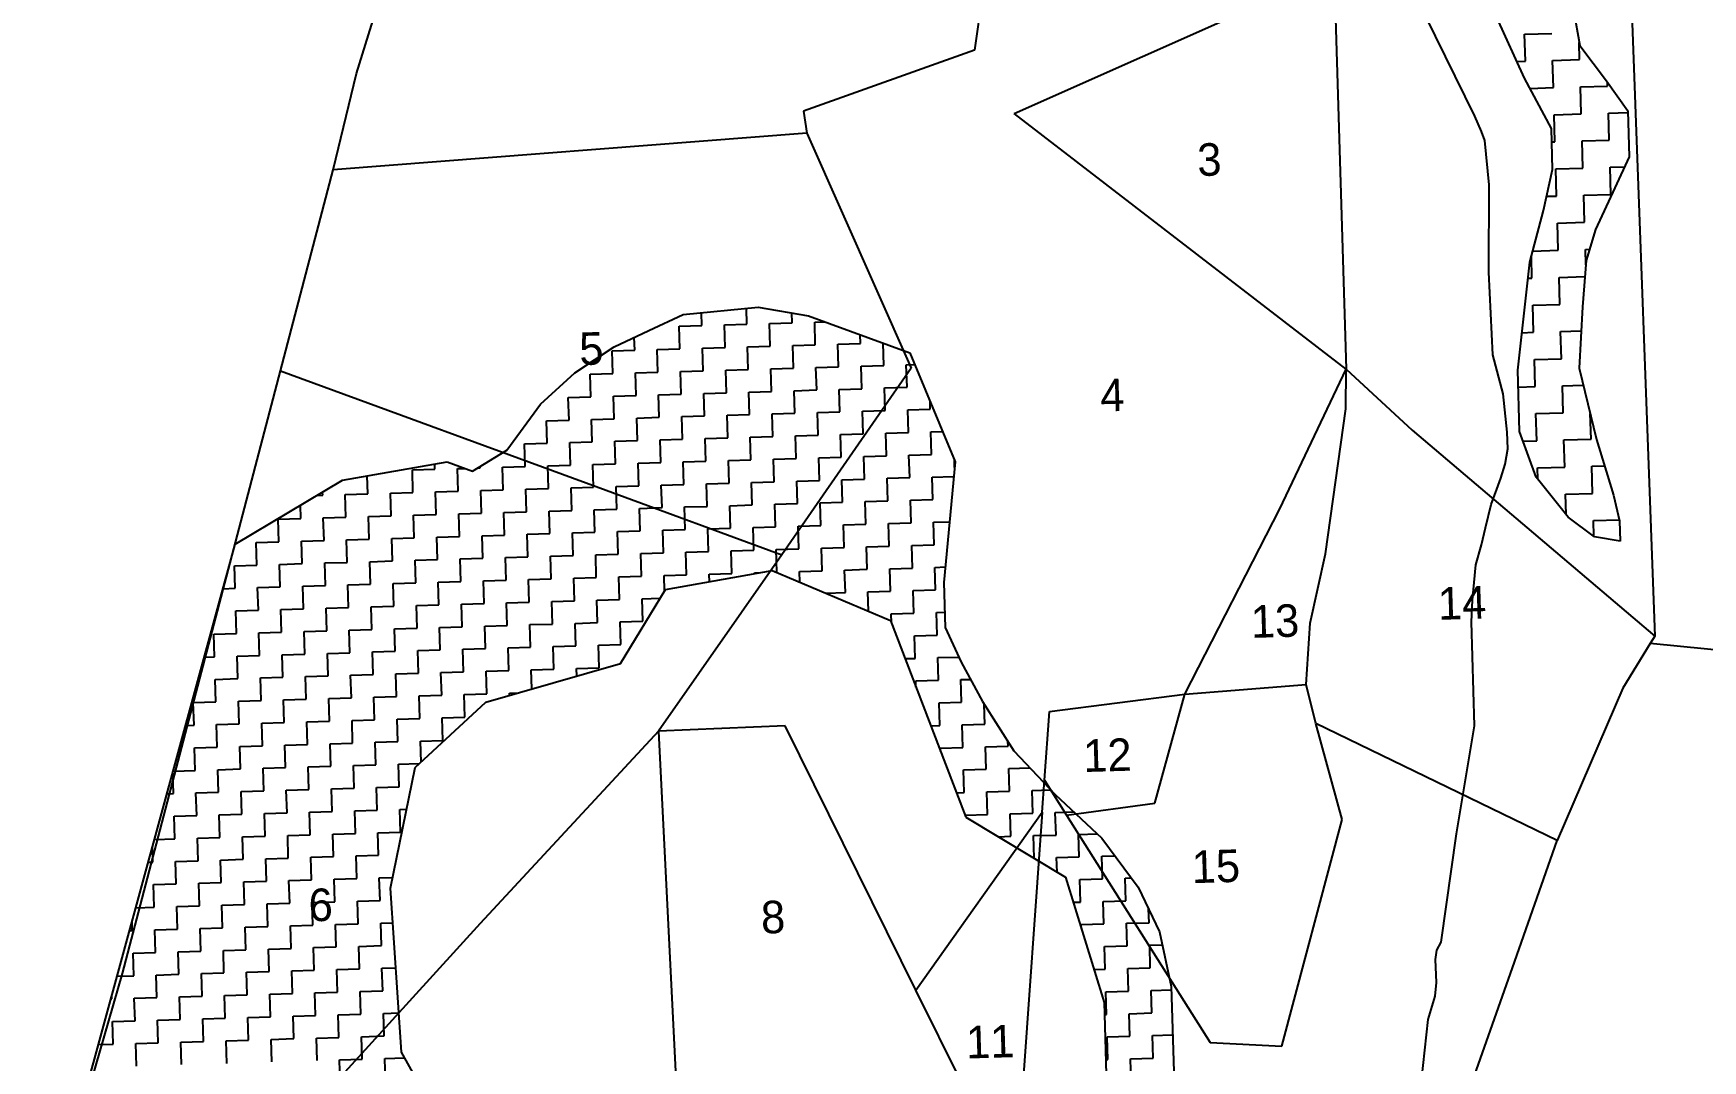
# Model space of a CAD drawing. Header units: metres. Extents: x 289662 to 290738, y 2016260 to 2018343.
# Drawn here: x 289941.3 to 290170.6, y 2017253 to 2017394 of the extents above; entities that cross this region are included whole.
import ezdxf
from ezdxf.enums import TextEntityAlignment as Align

# ---------------------------------------------------------------- set-up
doc = ezdxf.new("R2010")
doc.units = ezdxf.units.M
for name, color, linetype in [('LINE_WATER', 4, 'Continuous'), ('POLY_HATCH', 12, 'Continuous'), ('POLY_PARCEL', 6, 'Continuous'), ('TEXT_PARCEL', 7, 'Continuous'), ('V_BOUND_LINE', 7, 'Continuous')]:
    doc.layers.add(name, color=color, linetype=linetype)
doc.styles.add('TEXT_MAP', font='', dxfattribs={"height": 2.5})
doc.styles.get('TEXT_MAP').set_extended_font_data('Kruti Dev 050')

msp = doc.modelspace()

# ---------------------------------------------------------------- linework, layer by layer
at = {"layer": 'LINE_WATER'}
for p, q in [((290139.32, 2017382.66), (290132.59, 2017396.36)), ((290140.23, 2017380.58), (290139.32, 2017382.66)), ((290140.68, 2017379.33), (290140.23, 2017380.58)), ((290141.29, 2017373.24), (290140.68, 2017379.33)), ((290141.23, 2017361.24), (290141.29, 2017373.24)), ((290141.78, 2017349.88), (290141.23, 2017361.24)), ((290143.18, 2017344.53), (290141.78, 2017349.88)), ((290143.76, 2017339.28), (290143.18, 2017344.53)), ((290143.83, 2017336.97), (290143.76, 2017339.28)), ((290143.47, 2017334.85), (290143.83, 2017336.97)), ((290142.89, 2017332.94), (290143.47, 2017334.85)), ((290142.31, 2017331.45), (290142.89, 2017332.94)), ((290141.53, 2017329.32), (290142.31, 2017331.45)), ((290140.78, 2017326.14), (290141.53, 2017329.32)), ((290140.22, 2017323.8), (290140.78, 2017326.14)), ((290139.46, 2017321.04), (290140.22, 2017323.8)), ((290138.97, 2017316.19), (290139.46, 2017321.04)), ((290138.85, 2017313.23), (290138.97, 2017316.19)), ((290139.28, 2017298.93), (290138.85, 2017313.23)), ((290136.77, 2017284.11), (290139.28, 2017298.93)), ((290134.7, 2017269.2), (290136.77, 2017284.11)), ((290133.92, 2017266.86), (290134.1, 2017268.13)), ((290134.1, 2017268.13), (290134.7, 2017269.2)), ((290134.02, 2017263.7), (290133.92, 2017266.86)), ((290133.86, 2017261.8), (290134.02, 2017263.7)), ((290132.91, 2017258.62), (290133.86, 2017261.8)), ((290131.75, 2017248.05), (290132.91, 2017258.62))]:
    msp.add_line(p, q, dxfattribs=at)
at = {"layer": 'POLY_HATCH'}
for p, q in [((290146.11, 2017387.91), (290142.34, 2017396.24)), ((290152.87, 2017397.25), (290153.72, 2017392.36)), ((290153.72, 2017392.36), (290157.38, 2017387.54)), ((290149.83, 2017380.99), (290146.11, 2017387.91)), ((290157.38, 2017387.54), (290160.32, 2017383.41)), ((290160.32, 2017383.41), (290160.51, 2017377.08)), ((290150, 2017375.36), (290149.83, 2017380.99)), ((290160.51, 2017377.08), (290158.52, 2017372.81)), ((290148.76, 2017369.7), (290150, 2017375.36)), ((290158.52, 2017372.81), (290155.88, 2017367.1)), ((290146.87, 2017362.61), (290148.76, 2017369.7)), ((290155.88, 2017367.1), (290154.6, 2017362.84)), ((290145.2, 2017347.79), (290146.87, 2017362.61)), ((290154.6, 2017362.84), (290154.09, 2017356.49)), ((290025.8, 2017353.21), (290030.55, 2017355.42)), ((290030.55, 2017355.42), (290040.85, 2017356.42)), ((290040.85, 2017356.42), (290047.77, 2017355.25)), ((290047.77, 2017355.25), (290061.69, 2017350.16)), ((290154.09, 2017356.49), (290153.64, 2017348.04)), ((290021.04, 2017351.01), (290025.8, 2017353.21)), ((290015.64, 2017347.4), (290021.04, 2017351.01)), ((290061.69, 2017350.16), (290067.9, 2017335.19)), ((290153.64, 2017348.04), (290156.04, 2017338.27)), ((290010.95, 2017343.13), (290015.64, 2017347.4)), ((290145.45, 2017339.36), (290145.2, 2017347.79)), ((290006.32, 2017336.8), (290010.95, 2017343.13)), ((290147.75, 2017333.09), (290145.45, 2017339.36)), ((290001.59, 2017333.91), (290006.32, 2017336.8)), ((290156.04, 2017338.27), (290158.38, 2017330.6)), ((289983.72, 2017332.68), (289998.11, 2017335.18)), ((289998.11, 2017335.18), (290001.59, 2017333.91)), ((290067.9, 2017335.19), (290066.33, 2017318.62)), ((289968.96, 2017323.87), (289983.72, 2017332.68)), ((290152.14, 2017327.6), (290147.75, 2017333.09)), ((290158.38, 2017330.6), (290159.19, 2017327.11)), ((290155.74, 2017324.89), (290152.14, 2017327.6)), ((290159.19, 2017327.11), (290159.27, 2017324.29)), ((289941.25, 2017222.41), (289968.96, 2017323.87)), ((290159.27, 2017324.29), (290155.74, 2017324.89)), ((290028.12, 2017317.66), (290042.78, 2017320.27)), ((290042.78, 2017320.27), (290059.03, 2017313.38)), ((290066.33, 2017318.62), (290066.51, 2017312.44)), ((290021.92, 2017307.51), (290028.12, 2017317.66)), ((290059.03, 2017313.38), (290066.56, 2017293.67)), ((290066.51, 2017312.44), (290068.72, 2017307.68)), ((290003.43, 2017302.18), (290021.92, 2017307.51)), ((290068.72, 2017307.68), (290071.64, 2017302.27)), ((289993.72, 2017293.22), (290003.43, 2017302.18)), ((290071.64, 2017302.27), (290075.97, 2017295.51)), ((290075.97, 2017295.51), (290081.66, 2017289.49)), ((289990.32, 2017276.65), (289993.72, 2017293.22)), ((290066.56, 2017293.67), (290069.38, 2017286.39)), ((290081.66, 2017289.49), (290088.04, 2017283.49)), ((290069.38, 2017286.39), (290083.07, 2017278.13)), ((290088.04, 2017283.49), (290093.06, 2017276.76)), ((290083.07, 2017278.13), (290088.36, 2017260.95)), ((289991.83, 2017254.12), (289990.32, 2017276.65)), ((290093.06, 2017276.76), (290096, 2017270.65)), ((290096, 2017270.65), (290097.6, 2017263.13)), ((290097.6, 2017263.13), (290097.95, 2017251.44)), ((290088.36, 2017260.95), (290088.78, 2017246.66)), ((289996.87, 2017245.16), (289991.83, 2017254.12))]:
    msp.add_line(p, q, dxfattribs=at)
at = {"layer": 'POLY_HATCH', "linetype": 'Continuous'}
for p, q in [((290146.15, 2017393.92), (290149.88, 2017394.04)), ((290146.27, 2017390.2), (290146.15, 2017393.92)), ((290153.71, 2017390.43), (290153.64, 2017392.8)), ((290145.09, 2017390.17), (290146.27, 2017390.2)), ((290149.99, 2017390.31), (290153.71, 2017390.43)), ((290150.1, 2017386.59), (290149.99, 2017390.31)), ((290157.54, 2017386.81), (290157.53, 2017387.33)), ((290146.87, 2017386.49), (290150.1, 2017386.59)), ((290153.82, 2017386.7), (290157.54, 2017386.81)), ((290153.93, 2017382.98), (290153.82, 2017386.7)), ((290150.21, 2017382.87), (290153.93, 2017382.98)), ((290150.32, 2017379.15), (290150.21, 2017382.87)), ((290157.66, 2017383.09), (290160.33, 2017383.17)), ((290157.77, 2017379.37), (290157.66, 2017383.09)), ((290149.89, 2017379.13), (290150.32, 2017379.15)), ((290154.04, 2017379.26), (290157.77, 2017379.37)), ((290154.16, 2017375.53), (290154.04, 2017379.26)), ((290150.43, 2017375.42), (290154.16, 2017375.53)), ((290157.88, 2017375.65), (290159.87, 2017375.71)), ((290157.99, 2017371.92), (290157.88, 2017375.65)), ((290150.55, 2017371.7), (290150.43, 2017375.42)), ((290149.19, 2017371.66), (290150.55, 2017371.7)), ((290154.27, 2017371.81), (290157.99, 2017371.92)), ((290154.38, 2017368.09), (290154.27, 2017371.81)), ((290150.66, 2017367.98), (290154.38, 2017368.09)), ((290150.77, 2017364.25), (290150.66, 2017367.98)), ((290147.28, 2017364.15), (290150.77, 2017364.25)), ((290154.49, 2017364.37), (290155.06, 2017364.38)), ((290154.55, 2017362.26), (290154.49, 2017364.37)), ((290147.16, 2017360.42), (290147.07, 2017363.37)), ((290146.62, 2017360.4), (290147.16, 2017360.42)), ((290150.88, 2017360.53), (290154.42, 2017360.64)), ((290150.99, 2017356.81), (290150.88, 2017360.53)), ((290033.09, 2017353.9), (290033.03, 2017355.66)), ((290039.29, 2017354.09), (290039.23, 2017356.26)), ((290045.5, 2017354.27), (290045.46, 2017355.64)), ((290147.27, 2017356.7), (290150.99, 2017356.81)), ((290147.38, 2017352.98), (290147.27, 2017356.7)), ((290026.88, 2017353.71), (290026.88, 2017353.72)), ((290026.88, 2017353.71), (290026.88, 2017353.71)), ((290029.99, 2017353.81), (290033.09, 2017353.9)), ((290030.08, 2017350.7), (290029.99, 2017353.81)), ((290036.19, 2017353.99), (290039.29, 2017354.09)), ((290036.28, 2017350.89), (290036.19, 2017353.99)), ((290042.39, 2017354.18), (290045.5, 2017354.27)), ((290042.49, 2017351.08), (290042.39, 2017354.18)), ((290048.6, 2017354.36), (290050.06, 2017354.41)), ((290048.69, 2017351.26), (290048.6, 2017354.36)), ((290054.9, 2017351.45), (290054.86, 2017352.66)), ((290145.78, 2017352.93), (290147.38, 2017352.98)), ((290151.1, 2017353.09), (290153.91, 2017353.17)), ((290151.21, 2017349.36), (290151.1, 2017353.09)), ((290020.77, 2017350.43), (290023.87, 2017350.52)), ((290020.86, 2017347.32), (290020.77, 2017350.43)), ((290023.87, 2017350.52), (290023.82, 2017352.29)), ((290026.98, 2017350.61), (290030.08, 2017350.7)), ((290027.07, 2017347.51), (290026.98, 2017350.61)), ((290033.18, 2017350.8), (290036.28, 2017350.89)), ((290033.27, 2017347.7), (290033.18, 2017350.8)), ((290039.38, 2017350.98), (290042.49, 2017351.08)), ((290039.48, 2017347.88), (290039.38, 2017350.98)), ((290045.59, 2017351.17), (290048.69, 2017351.26)), ((290045.68, 2017348.07), (290045.59, 2017351.17)), ((290051.79, 2017351.35), (290054.9, 2017351.45)), ((290051.89, 2017348.25), (290051.79, 2017351.35)), ((290058.09, 2017348.44), (290058, 2017351.51)), ((290042.58, 2017347.97), (290045.68, 2017348.07)), ((290048.78, 2017348.16), (290051.89, 2017348.25)), ((290048.88, 2017345.06), (290048.78, 2017348.16)), ((290054.99, 2017348.35), (290058.09, 2017348.44)), ((290055.08, 2017345.24), (290054.99, 2017348.35)), ((290061.19, 2017348.53), (290062.35, 2017348.57)), ((290061.29, 2017345.43), (290061.19, 2017348.53)), ((290147.49, 2017349.25), (290151.21, 2017349.36)), ((290147.6, 2017345.53), (290147.49, 2017349.25)), ((290017.76, 2017347.23), (290020.86, 2017347.32)), ((290017.85, 2017344.13), (290017.76, 2017347.23)), ((290023.97, 2017347.42), (290027.07, 2017347.51)), ((290024.06, 2017344.31), (290023.97, 2017347.42)), ((290030.17, 2017347.6), (290033.27, 2017347.7)), ((290030.26, 2017344.5), (290030.17, 2017347.6)), ((290036.38, 2017347.79), (290039.48, 2017347.88)), ((290036.47, 2017344.69), (290036.38, 2017347.79)), ((290042.67, 2017344.87), (290042.58, 2017347.97)), ((290151.33, 2017345.64), (290154.2, 2017345.73)), ((290014.75, 2017344.04), (290017.85, 2017344.13)), ((290014.85, 2017340.93), (290014.75, 2017344.04)), ((290020.96, 2017344.22), (290024.06, 2017344.31)), ((290021.05, 2017341.12), (290020.96, 2017344.22)), ((290027.16, 2017344.41), (290030.26, 2017344.5)), ((290027.25, 2017341.31), (290027.16, 2017344.41)), ((290033.37, 2017344.59), (290036.47, 2017344.69)), ((290033.46, 2017341.49), (290033.37, 2017344.59)), ((290039.57, 2017344.78), (290042.67, 2017344.87)), ((290039.66, 2017341.68), (290039.57, 2017344.78)), ((290045.77, 2017344.96), (290048.88, 2017345.06)), ((290045.87, 2017341.86), (290045.77, 2017344.96)), ((290051.98, 2017345.15), (290055.08, 2017345.24)), ((290052.07, 2017342.05), (290051.98, 2017345.15)), ((290058.18, 2017345.34), (290061.29, 2017345.43)), ((290058.28, 2017342.23), (290058.18, 2017345.34)), ((290064.48, 2017342.42), (290064.45, 2017343.51)), ((290145.27, 2017345.46), (290147.6, 2017345.53)), ((290151.44, 2017341.92), (290151.33, 2017345.64)), ((290017.95, 2017341.03), (290021.05, 2017341.12)), ((290024.15, 2017341.21), (290027.25, 2017341.31)), ((290024.25, 2017338.11), (290024.15, 2017341.21)), ((290030.36, 2017341.4), (290033.46, 2017341.49)), ((290030.45, 2017338.3), (290030.36, 2017341.4)), ((290036.56, 2017341.58), (290039.66, 2017341.68)), ((290036.65, 2017338.48), (290036.56, 2017341.58)), ((290042.77, 2017341.77), (290045.87, 2017341.86)), ((290042.86, 2017338.67), (290042.77, 2017341.77)), ((290048.97, 2017341.96), (290052.07, 2017342.05)), ((290049.06, 2017338.85), (290048.97, 2017341.96)), ((290055.17, 2017342.14), (290058.28, 2017342.23)), ((290055.27, 2017339.04), (290055.17, 2017342.14)), ((290061.38, 2017342.33), (290064.48, 2017342.42)), ((290061.47, 2017339.22), (290061.38, 2017342.33)), ((290147.71, 2017341.81), (290151.44, 2017341.92)), ((290147.83, 2017338.08), (290147.71, 2017341.81)), ((290155.27, 2017338.31), (290155.17, 2017341.82)), ((290011.74, 2017340.84), (290014.85, 2017340.93)), ((290011.84, 2017337.74), (290011.74, 2017340.84)), ((290018.04, 2017337.92), (290017.95, 2017341.03)), ((290045.96, 2017338.76), (290049.06, 2017338.85)), ((290052.17, 2017338.95), (290055.27, 2017339.04)), ((290052.26, 2017335.84), (290052.17, 2017338.95)), ((290058.37, 2017339.13), (290061.47, 2017339.22)), ((290058.46, 2017336.03), (290058.37, 2017339.13)), ((290064.57, 2017339.32), (290066.17, 2017339.37)), ((290064.67, 2017336.22), (290064.57, 2017339.32)), ((290008.73, 2017337.65), (290011.84, 2017337.74)), ((290008.83, 2017334.54), (290008.73, 2017337.65)), ((290014.94, 2017337.83), (290018.04, 2017337.92)), ((290015.03, 2017334.73), (290014.94, 2017337.83)), ((290021.14, 2017338.02), (290024.25, 2017338.11)), ((290021.24, 2017334.91), (290021.14, 2017338.02)), ((290027.35, 2017338.2), (290030.45, 2017338.3)), ((290027.44, 2017335.1), (290027.35, 2017338.2)), ((290033.55, 2017338.39), (290036.65, 2017338.48)), ((290033.64, 2017335.29), (290033.55, 2017338.39)), ((290039.76, 2017338.57), (290042.86, 2017338.67)), ((290039.85, 2017335.47), (290039.76, 2017338.57)), ((290046.05, 2017335.66), (290045.96, 2017338.76)), ((290145.94, 2017338.03), (290147.83, 2017338.08)), ((290151.55, 2017338.2), (290155.27, 2017338.31)), ((290151.66, 2017334.47), (290151.55, 2017338.2)), ((289996.42, 2017334.17), (289996.4, 2017334.88)), ((289999.52, 2017334.26), (290000.52, 2017334.29)), ((289999.61, 2017331.16), (289999.52, 2017334.26)), ((290002.31, 2017334.35), (290002.62, 2017334.36)), ((290002.62, 2017334.36), (290002.62, 2017334.54)), ((290005.72, 2017334.45), (290008.83, 2017334.54)), ((290005.82, 2017331.35), (290005.72, 2017334.45)), ((290011.93, 2017334.64), (290015.03, 2017334.73)), ((290012.02, 2017331.53), (290011.93, 2017334.64)), ((290018.13, 2017334.82), (290021.24, 2017334.91)), ((290018.23, 2017331.72), (290018.13, 2017334.82)), ((290024.34, 2017335.01), (290027.44, 2017335.1)), ((290024.43, 2017331.91), (290024.34, 2017335.01)), ((290030.54, 2017335.19), (290033.64, 2017335.29)), ((290030.64, 2017332.09), (290030.54, 2017335.19)), ((290036.75, 2017335.38), (290039.85, 2017335.47)), ((290036.84, 2017332.28), (290036.75, 2017335.38)), ((290042.95, 2017335.57), (290046.05, 2017335.66)), ((290043.04, 2017332.46), (290042.95, 2017335.57)), ((290049.16, 2017335.75), (290052.26, 2017335.84)), ((290049.25, 2017332.65), (290049.16, 2017335.75)), ((290055.36, 2017335.94), (290058.46, 2017336.03)), ((290055.45, 2017332.83), (290055.36, 2017335.94)), ((290061.56, 2017336.12), (290064.67, 2017336.22)), ((290061.66, 2017333.02), (290061.56, 2017336.12)), ((290067.83, 2017334.43), (290067.8, 2017335.43)), ((290147.94, 2017334.36), (290151.66, 2017334.47)), ((290147.98, 2017332.8), (290147.94, 2017334.36)), ((290155.38, 2017334.58), (290157.15, 2017334.64)), ((290155.49, 2017330.86), (290155.38, 2017334.58)), ((289987.2, 2017330.79), (289987.13, 2017333.27)), ((289993.32, 2017334.08), (289996.42, 2017334.17)), ((289993.41, 2017330.98), (289993.32, 2017334.08)), ((290027.53, 2017332), (290030.64, 2017332.09)), ((290027.63, 2017328.9), (290027.53, 2017332)), ((290033.74, 2017332.18), (290036.84, 2017332.28)), ((290033.83, 2017329.08), (290033.74, 2017332.18)), ((290039.94, 2017332.37), (290043.04, 2017332.46)), ((290040.03, 2017329.27), (290039.94, 2017332.37)), ((290046.15, 2017332.56), (290049.25, 2017332.65)), ((290046.24, 2017329.45), (290046.15, 2017332.56)), ((290052.35, 2017332.74), (290055.45, 2017332.83)), ((290052.44, 2017329.64), (290052.35, 2017332.74)), ((290058.56, 2017332.93), (290061.66, 2017333.02)), ((290058.65, 2017329.83), (290058.56, 2017332.93)), ((290064.76, 2017333.11), (290067.71, 2017333.2)), ((290064.85, 2017330.01), (290064.76, 2017333.11)), ((289980.2, 2017330.58), (289981, 2017330.6)), ((289981, 2017330.6), (289980.99, 2017331.05)), ((289984.1, 2017330.7), (289987.2, 2017330.79)), ((289984.19, 2017327.6), (289984.1, 2017330.7)), ((289990.31, 2017330.88), (289993.41, 2017330.98)), ((289990.4, 2017327.78), (289990.31, 2017330.88)), ((289996.51, 2017331.07), (289999.61, 2017331.16)), ((289996.6, 2017327.97), (289996.51, 2017331.07)), ((290002.72, 2017331.26), (290005.82, 2017331.35)), ((290002.81, 2017328.15), (290002.72, 2017331.26)), ((290008.92, 2017331.44), (290012.02, 2017331.53)), ((290009.01, 2017328.34), (290008.92, 2017331.44)), ((290015.12, 2017331.63), (290018.23, 2017331.72)), ((290015.22, 2017328.52), (290015.12, 2017331.63)), ((290021.33, 2017331.81), (290024.43, 2017331.91)), ((290021.42, 2017328.71), (290021.33, 2017331.81)), ((290049.34, 2017329.55), (290052.44, 2017329.64)), ((290055.55, 2017329.73), (290058.65, 2017329.83)), ((290055.64, 2017326.63), (290055.55, 2017329.73)), ((290061.75, 2017329.92), (290064.85, 2017330.01)), ((290061.84, 2017326.82), (290061.75, 2017329.92)), ((290151.77, 2017330.75), (290155.49, 2017330.86)), ((290151.86, 2017327.95), (290151.77, 2017330.75)), ((289974.89, 2017327.32), (289977.99, 2017327.41)), ((289977.99, 2017327.41), (289977.94, 2017329.23)), ((289981.09, 2017327.5), (289984.19, 2017327.6)), ((289981.19, 2017324.4), (289981.09, 2017327.5)), ((289987.3, 2017327.69), (289990.4, 2017327.78)), ((289987.39, 2017324.59), (289987.3, 2017327.69)), ((289993.5, 2017327.87), (289996.6, 2017327.97)), ((289993.59, 2017324.77), (289993.5, 2017327.87)), ((289999.71, 2017328.06), (290002.81, 2017328.15)), ((289999.8, 2017324.96), (289999.71, 2017328.06)), ((290005.91, 2017328.25), (290009.01, 2017328.34)), ((290006, 2017325.14), (290005.91, 2017328.25)), ((290012.11, 2017328.43), (290015.22, 2017328.52)), ((290012.21, 2017325.33), (290012.11, 2017328.43)), ((290018.32, 2017328.62), (290021.42, 2017328.71)), ((290018.41, 2017325.52), (290018.32, 2017328.62)), ((290024.52, 2017328.8), (290027.63, 2017328.9)), ((290024.62, 2017325.7), (290024.52, 2017328.8)), ((290030.73, 2017328.99), (290033.83, 2017329.08)), ((290030.82, 2017325.89), (290030.73, 2017328.99)), ((290036.93, 2017329.17), (290040.03, 2017329.27)), ((290037.03, 2017326.07), (290036.93, 2017329.17)), ((290043.14, 2017329.36), (290046.24, 2017329.45)), ((290043.23, 2017326.26), (290043.14, 2017329.36)), ((290049.43, 2017326.44), (290049.34, 2017329.55)), ((289974.98, 2017324.21), (289974.89, 2017327.32)), ((290002.9, 2017325.05), (290006, 2017325.14)), ((290009.11, 2017325.24), (290012.21, 2017325.33)), ((290009.2, 2017322.13), (290009.11, 2017325.24)), ((290015.31, 2017325.42), (290018.41, 2017325.52)), ((290015.4, 2017322.32), (290015.31, 2017325.42)), ((290021.51, 2017325.61), (290024.62, 2017325.7)), ((290021.61, 2017322.51), (290021.51, 2017325.61)), ((290027.72, 2017325.79), (290030.82, 2017325.89)), ((290027.81, 2017322.69), (290027.72, 2017325.79)), ((290033.92, 2017325.98), (290037.03, 2017326.07)), ((290034.02, 2017322.88), (290033.92, 2017325.98)), ((290040.13, 2017326.17), (290043.23, 2017326.26)), ((290040.22, 2017323.06), (290040.13, 2017326.17)), ((290046.33, 2017326.35), (290049.43, 2017326.44)), ((290046.43, 2017323.25), (290046.33, 2017326.35)), ((290052.54, 2017326.54), (290055.64, 2017326.63)), ((290052.63, 2017323.43), (290052.54, 2017326.54)), ((290058.74, 2017326.72), (290061.84, 2017326.82)), ((290058.83, 2017323.62), (290058.74, 2017326.72)), ((290064.95, 2017326.91), (290067.12, 2017326.97)), ((290065.04, 2017323.81), (290064.95, 2017326.91)), ((290155.61, 2017327.14), (290159.16, 2017327.25)), ((290155.67, 2017324.94), (290155.61, 2017327.14)), ((289971.88, 2017324.12), (289974.98, 2017324.21)), ((289971.97, 2017321.02), (289971.88, 2017324.12)), ((289978.08, 2017324.31), (289981.19, 2017324.4)), ((289978.18, 2017321.21), (289978.08, 2017324.31)), ((289984.29, 2017324.49), (289987.39, 2017324.59)), ((289984.38, 2017321.39), (289984.29, 2017324.49)), ((289990.49, 2017324.68), (289993.59, 2017324.77)), ((289990.58, 2017321.58), (289990.49, 2017324.68)), ((289996.7, 2017324.86), (289999.8, 2017324.96)), ((289996.79, 2017321.76), (289996.7, 2017324.86)), ((290002.99, 2017321.95), (290002.9, 2017325.05)), ((290030.91, 2017322.78), (290034.02, 2017322.88)), ((290031.01, 2017319.68), (290030.91, 2017322.78)), ((290037.12, 2017322.97), (290040.22, 2017323.06)), ((290037.21, 2017319.87), (290037.12, 2017322.97)), ((290043.32, 2017323.16), (290046.43, 2017323.25)), ((290043.42, 2017320.05), (290043.32, 2017323.16)), ((290049.53, 2017323.34), (290052.63, 2017323.43)), ((290049.62, 2017320.24), (290049.53, 2017323.34)), ((290055.73, 2017323.53), (290058.83, 2017323.62)), ((290055.82, 2017320.43), (290055.73, 2017323.53)), ((290061.94, 2017323.71), (290065.04, 2017323.81)), ((290062.03, 2017320.61), (290061.94, 2017323.71)), ((289968.87, 2017320.93), (289971.97, 2017321.02)), ((289968.96, 2017317.82), (289968.87, 2017320.93)), ((289975.07, 2017321.11), (289978.18, 2017321.21)), ((289975.17, 2017318.01), (289975.07, 2017321.11)), ((289981.28, 2017321.3), (289984.38, 2017321.39)), ((289981.37, 2017318.2), (289981.28, 2017321.3)), ((289987.48, 2017321.48), (289990.58, 2017321.58)), ((289987.58, 2017318.38), (289987.48, 2017321.48)), ((289993.69, 2017321.67), (289996.79, 2017321.76)), ((289993.78, 2017318.57), (289993.69, 2017321.67)), ((289999.89, 2017321.86), (290002.99, 2017321.95)), ((289999.98, 2017318.75), (289999.89, 2017321.86)), ((290006.1, 2017322.04), (290009.2, 2017322.13)), ((290006.19, 2017318.94), (290006.1, 2017322.04)), ((290012.3, 2017322.23), (290015.4, 2017322.32)), ((290012.39, 2017319.12), (290012.3, 2017322.23)), ((290018.51, 2017322.41), (290021.61, 2017322.51)), ((290018.6, 2017319.31), (290018.51, 2017322.41)), ((290024.71, 2017322.6), (290027.81, 2017322.69)), ((290024.8, 2017319.5), (290024.71, 2017322.6)), ((290058.93, 2017320.52), (290062.03, 2017320.61)), ((290059.02, 2017317.42), (290058.93, 2017320.52)), ((290065.13, 2017320.7), (290066.53, 2017320.75)), ((290065.22, 2017317.6), (290065.13, 2017320.7)), ((289978.27, 2017318.1), (289981.37, 2017318.2)), ((289984.47, 2017318.29), (289987.58, 2017318.38)), ((289984.57, 2017315.19), (289984.47, 2017318.29)), ((289990.68, 2017318.47), (289993.78, 2017318.57)), ((289990.77, 2017315.37), (289990.68, 2017318.47)), ((289996.88, 2017318.66), (289999.98, 2017318.75)), ((289996.98, 2017315.56), (289996.88, 2017318.66)), ((290003.09, 2017318.85), (290006.19, 2017318.94)), ((290003.18, 2017315.74), (290003.09, 2017318.85)), ((290009.29, 2017319.03), (290012.39, 2017319.12)), ((290009.38, 2017315.93), (290009.29, 2017319.03)), ((290015.5, 2017319.22), (290018.6, 2017319.31)), ((290015.59, 2017316.12), (290015.5, 2017319.22)), ((290021.7, 2017319.4), (290024.8, 2017319.5)), ((290021.79, 2017316.3), (290021.7, 2017319.4)), ((290027.9, 2017319.59), (290031.01, 2017319.68)), ((290027.97, 2017317.42), (290027.9, 2017319.59)), ((290034.11, 2017319.78), (290037.21, 2017319.87)), ((290034.14, 2017318.73), (290034.11, 2017319.78)), ((290040.31, 2017319.96), (290041.22, 2017319.99)), ((290040.32, 2017319.83), (290040.31, 2017319.96)), ((290043.29, 2017320.05), (290043.42, 2017320.05)), ((290046.52, 2017320.15), (290049.62, 2017320.24)), ((290046.56, 2017318.67), (290046.52, 2017320.15)), ((290052.72, 2017320.33), (290055.82, 2017320.43)), ((290052.82, 2017317.23), (290052.72, 2017320.33)), ((289967.3, 2017317.77), (289968.96, 2017317.82)), ((289972.06, 2017317.92), (289975.17, 2017318.01)), ((289972.16, 2017314.82), (289972.06, 2017317.92)), ((289978.36, 2017315), (289978.27, 2017318.1)), ((290006.28, 2017315.84), (290009.38, 2017315.93)), ((290012.49, 2017316.02), (290015.59, 2017316.12)), ((290012.58, 2017312.92), (290012.49, 2017316.02)), ((290018.69, 2017316.21), (290021.79, 2017316.3)), ((290018.78, 2017313.11), (290018.69, 2017316.21)), ((290024.9, 2017316.39), (290027.39, 2017316.47)), ((290024.99, 2017313.29), (290024.9, 2017316.39)), ((290050.14, 2017317.15), (290052.82, 2017317.23)), ((290055.92, 2017317.32), (290059.02, 2017317.42)), ((290056, 2017314.67), (290055.92, 2017317.32)), ((290062.12, 2017317.51), (290065.22, 2017317.6)), ((290062.22, 2017314.41), (290062.12, 2017317.51)), ((289969.06, 2017314.72), (289972.16, 2017314.82)), ((289969.15, 2017311.62), (289969.06, 2017314.72)), ((289975.26, 2017314.91), (289978.36, 2017315)), ((289975.35, 2017311.81), (289975.26, 2017314.91)), ((289981.46, 2017315.09), (289984.57, 2017315.19)), ((289981.56, 2017311.99), (289981.46, 2017315.09)), ((289987.67, 2017315.28), (289990.77, 2017315.37)), ((289987.76, 2017312.18), (289987.67, 2017315.28)), ((289993.87, 2017315.47), (289996.98, 2017315.56)), ((289993.97, 2017312.36), (289993.87, 2017315.47)), ((290000.08, 2017315.65), (290003.18, 2017315.74)), ((290000.17, 2017312.55), (290000.08, 2017315.65)), ((290006.37, 2017312.73), (290006.28, 2017315.84)), ((290059.11, 2017314.31), (290062.22, 2017314.41)), ((290059.15, 2017313.08), (290059.11, 2017314.31)), ((290065.32, 2017314.5), (290066.45, 2017314.53)), ((290065.41, 2017311.4), (290065.32, 2017314.5)), ((289966.05, 2017311.53), (289969.15, 2017311.62)), ((289966.14, 2017308.42), (289966.05, 2017311.53)), ((289972.25, 2017311.71), (289975.35, 2017311.81)), ((289972.34, 2017308.61), (289972.25, 2017311.71)), ((289978.45, 2017311.9), (289981.56, 2017311.99)), ((289978.55, 2017308.8), (289978.45, 2017311.9)), ((289984.66, 2017312.08), (289987.76, 2017312.18)), ((289984.75, 2017308.98), (289984.66, 2017312.08)), ((289990.86, 2017312.27), (289993.97, 2017312.36)), ((289990.96, 2017309.17), (289990.86, 2017312.27)), ((289997.07, 2017312.46), (290000.17, 2017312.55)), ((289997.16, 2017309.35), (289997.07, 2017312.46)), ((290003.27, 2017312.64), (290006.37, 2017312.73)), ((290003.37, 2017309.54), (290003.27, 2017312.64)), ((290009.48, 2017312.83), (290012.58, 2017312.92)), ((290009.57, 2017309.73), (290009.48, 2017312.83)), ((290015.68, 2017313.01), (290018.78, 2017313.11)), ((290015.77, 2017309.91), (290015.68, 2017313.01)), ((290021.89, 2017313.2), (290024.99, 2017313.29)), ((290021.98, 2017310.1), (290021.89, 2017313.2)), ((290062.31, 2017311.3), (290065.41, 2017311.4)), ((290062.4, 2017308.2), (290062.31, 2017311.3)), ((289987.85, 2017309.08), (289990.96, 2017309.17)), ((289987.95, 2017305.97), (289987.85, 2017309.08)), ((289994.06, 2017309.26), (289997.16, 2017309.35)), ((289994.15, 2017306.16), (289994.06, 2017309.26)), ((290000.26, 2017309.45), (290003.37, 2017309.54)), ((290000.36, 2017306.34), (290000.26, 2017309.45)), ((290006.47, 2017309.63), (290009.57, 2017309.73)), ((290006.56, 2017306.53), (290006.47, 2017309.63)), ((290012.67, 2017309.82), (290015.77, 2017309.91)), ((290012.77, 2017306.72), (290012.67, 2017309.82)), ((290018.88, 2017310), (290021.98, 2017310.1)), ((290018.97, 2017306.9), (290018.88, 2017310)), ((289964.73, 2017308.38), (289966.14, 2017308.42)), ((289969.24, 2017308.52), (289972.34, 2017308.61)), ((289969.33, 2017305.42), (289969.24, 2017308.52)), ((289975.45, 2017308.7), (289978.55, 2017308.8)), ((289975.54, 2017305.6), (289975.45, 2017308.7)), ((289981.65, 2017308.89), (289984.75, 2017308.98)), ((289981.74, 2017305.79), (289981.65, 2017308.89)), ((290009.66, 2017306.62), (290012.77, 2017306.72)), ((290015.87, 2017306.81), (290018.97, 2017306.9)), ((290015.9, 2017305.77), (290015.87, 2017306.81)), ((290061.03, 2017308.16), (290062.4, 2017308.2)), ((290065.5, 2017308.3), (290068.4, 2017308.38)), ((290065.6, 2017305.19), (290065.5, 2017308.3)), ((289966.23, 2017305.32), (289969.33, 2017305.42)), ((289966.32, 2017302.22), (289966.23, 2017305.32)), ((289972.44, 2017305.51), (289975.54, 2017305.6)), ((289972.53, 2017302.41), (289972.44, 2017305.51)), ((289978.64, 2017305.69), (289981.74, 2017305.79)), ((289978.73, 2017302.59), (289978.64, 2017305.69)), ((289984.84, 2017305.88), (289987.95, 2017305.97)), ((289984.94, 2017302.78), (289984.84, 2017305.88)), ((289991.05, 2017306.07), (289994.15, 2017306.16)), ((289991.14, 2017302.96), (289991.05, 2017306.07)), ((289997.25, 2017306.25), (290000.36, 2017306.34)), ((289997.35, 2017303.15), (289997.25, 2017306.25)), ((290003.46, 2017306.44), (290006.56, 2017306.53)), ((290003.55, 2017303.34), (290003.46, 2017306.44)), ((290009.74, 2017304), (290009.66, 2017306.62)), ((290062.49, 2017305.1), (290065.6, 2017305.19)), ((290062.52, 2017304.26), (290062.49, 2017305.1)), ((290068.7, 2017305.29), (290069.99, 2017305.32)), ((290068.79, 2017302.18), (290068.7, 2017305.29)), ((289963.22, 2017302.13), (289966.32, 2017302.22)), ((289963.32, 2017299.03), (289963.22, 2017302.13)), ((289969.43, 2017302.31), (289972.53, 2017302.41)), ((289969.52, 2017299.21), (289969.43, 2017302.31)), ((289975.63, 2017302.5), (289978.73, 2017302.59)), ((289975.72, 2017299.4), (289975.63, 2017302.5)), ((289981.84, 2017302.68), (289984.94, 2017302.78)), ((289981.93, 2017299.58), (289981.84, 2017302.68)), ((289988.04, 2017302.87), (289991.14, 2017302.96)), ((289988.13, 2017299.77), (289988.04, 2017302.87)), ((289994.24, 2017303.06), (289997.35, 2017303.15)), ((289994.34, 2017299.95), (289994.24, 2017303.06)), ((290000.45, 2017303.24), (290003.55, 2017303.34)), ((290000.54, 2017300.14), (290000.45, 2017303.24)), ((290006.65, 2017303.43), (290007.88, 2017303.46)), ((290006.66, 2017303.11), (290006.65, 2017303.43)), ((290065.69, 2017302.09), (290068.79, 2017302.18)), ((289991.24, 2017299.86), (289994.34, 2017299.95)), ((289991.33, 2017296.76), (289991.24, 2017299.86)), ((289997.44, 2017300.05), (290000.54, 2017300.14)), ((289997.53, 2017296.94), (289997.44, 2017300.05)), ((290065.78, 2017298.99), (290065.69, 2017302.09)), ((290071.99, 2017299.17), (290071.91, 2017301.85)), ((289962.17, 2017298.99), (289963.32, 2017299.03)), ((289966.42, 2017299.12), (289969.52, 2017299.21)), ((289966.51, 2017296.02), (289966.42, 2017299.12)), ((289972.62, 2017299.3), (289975.72, 2017299.4)), ((289972.71, 2017296.2), (289972.62, 2017299.3)), ((289978.83, 2017299.49), (289981.93, 2017299.58)), ((289978.92, 2017296.39), (289978.83, 2017299.49)), ((289985.03, 2017299.68), (289988.13, 2017299.77)), ((289985.12, 2017296.57), (289985.03, 2017299.68)), ((290064.55, 2017298.95), (290065.78, 2017298.99)), ((290068.88, 2017299.08), (290071.99, 2017299.17)), ((290068.98, 2017295.98), (290068.88, 2017299.08)), ((289963.41, 2017295.92), (289966.51, 2017296.02)), ((289963.5, 2017292.82), (289963.41, 2017295.92)), ((289969.61, 2017296.11), (289972.71, 2017296.2)), ((289969.71, 2017293.01), (289969.61, 2017296.11)), ((289975.82, 2017296.29), (289978.92, 2017296.39)), ((289975.91, 2017293.19), (289975.82, 2017296.29)), ((289982.02, 2017296.48), (289985.12, 2017296.57)), ((289982.11, 2017293.38), (289982.02, 2017296.48)), ((289988.23, 2017296.67), (289991.33, 2017296.76)), ((289988.32, 2017293.56), (289988.23, 2017296.67)), ((289994.43, 2017296.85), (289997.53, 2017296.94)), ((289994.52, 2017293.96), (289994.43, 2017296.85)), ((290065.87, 2017295.89), (290068.98, 2017295.98)), ((290065.89, 2017295.44), (290065.87, 2017295.89)), ((290072.08, 2017296.07), (290075.18, 2017296.16)), ((290072.17, 2017292.97), (290072.08, 2017296.07)), ((290075.18, 2017296.16), (290075.16, 2017296.77)), ((289966.6, 2017292.91), (289969.71, 2017293.01)), ((289972.81, 2017293.1), (289975.91, 2017293.19)), ((289972.9, 2017290), (289972.81, 2017293.1)), ((289979.01, 2017293.29), (289982.11, 2017293.38)), ((289979.1, 2017290.18), (289979.01, 2017293.29)), ((289985.22, 2017293.47), (289988.32, 2017293.56)), ((289985.31, 2017290.37), (289985.22, 2017293.47)), ((289991.42, 2017293.66), (289994.29, 2017293.74)), ((289991.51, 2017290.55), (289991.42, 2017293.66)), ((290069.07, 2017292.88), (290072.17, 2017292.97)), ((290075.27, 2017293.06), (290078.2, 2017293.15)), ((290075.37, 2017289.96), (290075.27, 2017293.06)), ((289960.49, 2017289.63), (289960.4, 2017292.53)), ((289960.46, 2017292.73), (289963.5, 2017292.82)), ((289966.7, 2017289.81), (289966.6, 2017292.91)), ((290069.16, 2017289.77), (290069.07, 2017292.88)), ((289959.6, 2017289.6), (289960.49, 2017289.63)), ((289963.59, 2017289.72), (289966.7, 2017289.81)), ((289963.69, 2017286.62), (289963.59, 2017289.72)), ((289969.8, 2017289.9), (289972.9, 2017290)), ((289969.89, 2017286.8), (289969.8, 2017289.9)), ((289976, 2017290.09), (289979.1, 2017290.18)), ((289976.1, 2017286.99), (289976, 2017290.09)), ((289982.21, 2017290.28), (289985.31, 2017290.37)), ((289982.3, 2017287.17), (289982.21, 2017290.28)), ((289988.41, 2017290.46), (289991.51, 2017290.55)), ((289988.5, 2017287.36), (289988.41, 2017290.46)), ((290068.08, 2017289.74), (290069.16, 2017289.77)), ((290072.27, 2017289.87), (290075.37, 2017289.96)), ((290072.36, 2017286.77), (290072.27, 2017289.87)), ((290078.47, 2017290.05), (290081.05, 2017290.13)), ((290078.56, 2017286.95), (290078.47, 2017290.05)), ((289960.58, 2017286.52), (289963.69, 2017286.62)), ((289960.68, 2017283.42), (289960.58, 2017286.52)), ((289966.79, 2017286.71), (289969.89, 2017286.8)), ((289966.88, 2017283.61), (289966.79, 2017286.71)), ((289972.99, 2017286.89), (289976.1, 2017286.99)), ((289973.09, 2017283.79), (289972.99, 2017286.89)), ((289979.2, 2017287.08), (289982.3, 2017287.17)), ((289979.29, 2017283.98), (289979.2, 2017287.08)), ((289985.4, 2017287.27), (289988.5, 2017287.36)), ((289985.5, 2017284.16), (289985.4, 2017287.27)), ((289991.61, 2017287.45), (289992.54, 2017287.48)), ((289991.7, 2017284.35), (289991.61, 2017287.45)), ((290069.27, 2017286.67), (290072.36, 2017286.77)), ((290075.46, 2017286.86), (290078.56, 2017286.95)), ((290075.55, 2017283.76), (290075.46, 2017286.86)), ((290081.66, 2017287.04), (290084.18, 2017287.12)), ((290081.76, 2017283.94), (290081.66, 2017287.04)), ((289969.98, 2017283.7), (289973.09, 2017283.79)), ((289976.19, 2017283.89), (289979.29, 2017283.98)), ((289976.28, 2017280.78), (289976.19, 2017283.89)), ((289982.39, 2017284.07), (289985.5, 2017284.16)), ((289982.49, 2017280.97), (289982.39, 2017284.07)), ((289988.6, 2017284.26), (289991.7, 2017284.35)), ((289988.69, 2017281.15), (289988.6, 2017284.26)), ((290078.66, 2017283.85), (290081.76, 2017283.94)), ((290078.75, 2017280.75), (290078.66, 2017283.85)), ((290084.86, 2017284.03), (290087.38, 2017284.11)), ((290084.95, 2017280.93), (290084.86, 2017284.03)), ((289957.67, 2017280.23), (289957.61, 2017282.29)), ((289957.89, 2017283.34), (289960.68, 2017283.42)), ((289963.78, 2017283.51), (289966.88, 2017283.61)), ((289963.87, 2017280.41), (289963.78, 2017283.51)), ((289970.08, 2017280.6), (289969.98, 2017283.7)), ((290073.83, 2017283.7), (290075.55, 2017283.76)), ((289957.04, 2017280.21), (289957.67, 2017280.23)), ((289960.77, 2017280.32), (289963.87, 2017280.41)), ((289960.86, 2017277.22), (289960.77, 2017280.32)), ((289966.97, 2017280.5), (289970.08, 2017280.6)), ((289967.07, 2017277.4), (289966.97, 2017280.5)), ((289973.18, 2017280.69), (289976.28, 2017280.78)), ((289973.27, 2017277.59), (289973.18, 2017280.69)), ((289979.38, 2017280.88), (289982.49, 2017280.97)), ((289979.48, 2017277.77), (289979.38, 2017280.88)), ((289985.59, 2017281.06), (289988.69, 2017281.15)), ((289985.68, 2017277.96), (289985.59, 2017281.06)), ((290078.73, 2017280.75), (290078.75, 2017280.75)), ((290081.85, 2017280.84), (290084.95, 2017280.93)), ((290081.91, 2017278.83), (290081.85, 2017280.84)), ((290088.05, 2017281.03), (290089.83, 2017281.08)), ((290088.15, 2017277.92), (290088.05, 2017281.03)), ((289957.76, 2017277.12), (289960.86, 2017277.22)), ((289957.85, 2017274.02), (289957.76, 2017277.12)), ((289963.97, 2017277.31), (289967.07, 2017277.4)), ((289964.06, 2017274.21), (289963.97, 2017277.31)), ((289970.17, 2017277.5), (289973.27, 2017277.59)), ((289970.26, 2017274.39), (289970.17, 2017277.5)), ((289976.37, 2017277.68), (289979.48, 2017277.77)), ((289976.47, 2017274.58), (289976.37, 2017277.68)), ((289982.58, 2017277.87), (289985.68, 2017277.96)), ((289982.67, 2017274.76), (289982.58, 2017277.87)), ((289988.78, 2017278.05), (289990.62, 2017278.11)), ((289988.88, 2017274.95), (289988.78, 2017278.05)), ((290085.05, 2017277.83), (290088.15, 2017277.92)), ((290085.14, 2017274.73), (290085.05, 2017277.83)), ((290091.25, 2017278.02), (290092.1, 2017278.04)), ((290091.34, 2017274.91), (290091.25, 2017278.02)), ((289979.57, 2017274.67), (289982.67, 2017274.76)), ((289979.66, 2017271.57), (289979.57, 2017274.67)), ((289985.77, 2017274.86), (289988.88, 2017274.95)), ((289985.87, 2017271.76), (289985.77, 2017274.86)), ((290084.13, 2017274.7), (290085.14, 2017274.73)), ((290088.24, 2017274.82), (290091.34, 2017274.91)), ((290088.33, 2017271.72), (290088.24, 2017274.82)), ((289955.33, 2017273.95), (289957.85, 2017274.02)), ((289960.96, 2017274.11), (289964.06, 2017274.21)), ((289961.05, 2017271.01), (289960.96, 2017274.11)), ((289967.16, 2017274.3), (289970.26, 2017274.39)), ((289967.25, 2017271.2), (289967.16, 2017274.3)), ((289973.36, 2017274.49), (289976.47, 2017274.58)), ((289973.46, 2017271.38), (289973.36, 2017274.49)), ((290094.54, 2017271.9), (290094.48, 2017273.8)), ((289954.47, 2017270.82), (289954.84, 2017270.83)), ((289954.84, 2017270.83), (289954.81, 2017272.04)), ((289957.95, 2017270.92), (289961.05, 2017271.01)), ((289958.04, 2017267.82), (289957.95, 2017270.92)), ((289964.15, 2017271.1), (289967.25, 2017271.2)), ((289964.24, 2017268), (289964.15, 2017271.1)), ((289970.36, 2017271.29), (289973.46, 2017271.38)), ((289970.45, 2017268.19), (289970.36, 2017271.29)), ((289976.56, 2017271.48), (289979.66, 2017271.57)), ((289976.65, 2017268.37), (289976.56, 2017271.48)), ((289982.76, 2017271.66), (289985.87, 2017271.76)), ((289982.86, 2017268.56), (289982.76, 2017271.66)), ((289988.97, 2017271.85), (289990.64, 2017271.9)), ((289989.06, 2017268.75), (289988.97, 2017271.85)), ((290085.23, 2017271.63), (290088.33, 2017271.72)), ((290085.25, 2017271.05), (290085.23, 2017271.63)), ((290091.44, 2017271.81), (290094.54, 2017271.9)), ((290091.53, 2017268.71), (290091.44, 2017271.81)), ((289954.94, 2017267.72), (289958.04, 2017267.82)), ((289955.03, 2017264.62), (289954.94, 2017267.72)), ((289961.14, 2017267.91), (289964.24, 2017268)), ((289961.23, 2017264.81), (289961.14, 2017267.91)), ((289967.35, 2017268.1), (289970.45, 2017268.19)), ((289967.44, 2017264.99), (289967.35, 2017268.1)), ((289973.55, 2017268.28), (289976.65, 2017268.37)), ((289973.64, 2017265.18), (289973.55, 2017268.28)), ((289979.76, 2017268.47), (289982.86, 2017268.56)), ((289979.85, 2017265.36), (289979.76, 2017268.47)), ((289985.96, 2017268.65), (289989.06, 2017268.75)), ((289986.05, 2017265.55), (289985.96, 2017268.65)), ((290088.43, 2017268.62), (290091.53, 2017268.71)), ((290088.52, 2017265.51), (290088.43, 2017268.62)), ((290094.63, 2017268.8), (290096.38, 2017268.85)), ((290094.72, 2017265.7), (290094.63, 2017268.8)), ((289982.95, 2017265.46), (289986.05, 2017265.55)), ((289983.04, 2017262.36), (289982.95, 2017265.46)), ((289989.15, 2017265.64), (289991.05, 2017265.7)), ((289989.25, 2017262.54), (289989.15, 2017265.64)), ((290086.97, 2017265.47), (290088.52, 2017265.51)), ((290091.62, 2017265.61), (290094.72, 2017265.7)), ((290091.71, 2017262.5), (290091.62, 2017265.61)), ((289952.76, 2017264.55), (289955.03, 2017264.62)), ((289958.13, 2017264.71), (289961.23, 2017264.81)), ((289958.23, 2017261.61), (289958.13, 2017264.71)), ((289964.34, 2017264.9), (289967.44, 2017264.99)), ((289964.43, 2017261.8), (289964.34, 2017264.9)), ((289970.54, 2017265.09), (289973.64, 2017265.18)), ((289970.63, 2017261.98), (289970.54, 2017265.09)), ((289976.75, 2017265.27), (289979.85, 2017265.36)), ((289976.84, 2017262.17), (289976.75, 2017265.27)), ((289951.91, 2017261.42), (289952.02, 2017261.43)), ((289952.02, 2017261.43), (289952.01, 2017261.8)), ((289955.12, 2017261.52), (289958.23, 2017261.61)), ((289955.22, 2017258.42), (289955.12, 2017261.52)), ((289961.33, 2017261.71), (289964.43, 2017261.8)), ((289961.42, 2017258.6), (289961.33, 2017261.71)), ((289967.53, 2017261.89), (289970.63, 2017261.98)), ((289967.62, 2017258.79), (289967.53, 2017261.89)), ((289973.74, 2017262.08), (289976.84, 2017262.17)), ((289973.83, 2017258.97), (289973.74, 2017262.08)), ((289979.94, 2017262.26), (289983.04, 2017262.36)), ((289980.03, 2017259.16), (289979.94, 2017262.26)), ((289986.15, 2017262.45), (289989.25, 2017262.54)), ((289986.24, 2017259.35), (289986.15, 2017262.45)), ((290088.61, 2017262.41), (290091.71, 2017262.5)), ((290088.71, 2017259.31), (290088.61, 2017262.41)), ((290094.82, 2017262.6), (290097.61, 2017262.68)), ((290094.91, 2017259.5), (290094.82, 2017262.6)), ((289958.32, 2017258.51), (289961.42, 2017258.6)), ((289964.52, 2017258.7), (289967.62, 2017258.79)), ((289964.62, 2017255.59), (289964.52, 2017258.7)), ((289970.73, 2017258.88), (289973.83, 2017258.97)), ((289970.82, 2017255.78), (289970.73, 2017258.88)), ((289976.93, 2017259.07), (289980.03, 2017259.16)), ((289977.02, 2017255.97), (289976.93, 2017259.07)), ((289983.14, 2017259.25), (289986.24, 2017259.35)), ((289983.23, 2017256.15), (289983.14, 2017259.25)), ((289989.34, 2017259.44), (289991.47, 2017259.5)), ((289989.43, 2017256.34), (289989.34, 2017259.44)), ((290088.41, 2017259.3), (290088.71, 2017259.31)), ((290091.81, 2017259.4), (290094.91, 2017259.5)), ((290091.9, 2017256.3), (290091.81, 2017259.4)), ((289952.11, 2017258.32), (289955.22, 2017258.42)), ((289952.21, 2017255.22), (289952.11, 2017258.32)), ((289958.41, 2017255.41), (289958.32, 2017258.51)), ((289986.33, 2017256.24), (289989.43, 2017256.34)), ((290088.8, 2017256.21), (290091.9, 2017256.3)), ((290095, 2017256.39), (290097.8, 2017256.48)), ((290095.1, 2017253.29), (290095, 2017256.39)), ((289950.2, 2017255.16), (289952.21, 2017255.22)), ((289955.31, 2017255.32), (289958.41, 2017255.41)), ((289955.4, 2017252.21), (289955.31, 2017255.32)), ((289961.51, 2017255.5), (289964.62, 2017255.59)), ((289961.61, 2017252.4), (289961.51, 2017255.5)), ((289967.72, 2017255.69), (289970.82, 2017255.78)), ((289967.81, 2017252.58), (289967.72, 2017255.69)), ((289973.92, 2017255.87), (289977.02, 2017255.97)), ((289974.02, 2017252.77), (289973.92, 2017255.87)), ((289980.13, 2017256.06), (289983.23, 2017256.15)), ((289980.22, 2017252.96), (289980.13, 2017256.06)), ((289986.42, 2017253.14), (289986.33, 2017256.24)), ((290088.89, 2017253.11), (290088.8, 2017256.21)), ((289983.32, 2017253.05), (289986.42, 2017253.14)), ((289983.41, 2017249.95), (289983.32, 2017253.05)), ((289989.53, 2017253.23), (289992.28, 2017253.32)), ((289989.62, 2017250.13), (289989.53, 2017253.23)), ((290088.59, 2017253.1), (290088.89, 2017253.11)), ((290091.99, 2017253.2), (290095.1, 2017253.29)), ((290092.09, 2017250.1), (290091.99, 2017253.2))]:
    msp.add_line(p, q, dxfattribs=at)
at = {"layer": 'POLY_PARCEL'}
for p, q in [((290075.13, 2017423.85), (290070.57, 2017391.72)), ((290160.57, 2017404.94), (290164.04, 2017311.26)), ((290076.03, 2017383.05), (290111.26, 2017398.74)), ((290120.03, 2017400.08), (290121.61, 2017347.94)), ((290070.57, 2017391.72), (290047.07, 2017383.35)), ((290047.07, 2017383.35), (290047.52, 2017380.33)), ((290121.61, 2017347.94), (290076.03, 2017383.05)), ((290047.52, 2017380.33), (289982.42, 2017375.32)), ((290047.52, 2017380.33), (290061.86, 2017348.08)), ((290061.86, 2017348.08), (290044.1, 2017322.44)), ((289975.22, 2017347.68), (290019.95, 2017331.3)), ((290112.52, 2017328.73), (290121.61, 2017347.94)), ((290121.6, 2017342.46), (290121.61, 2017347.94)), ((290121.61, 2017347.94), (290130.71, 2017339.53)), ((290118.78, 2017322.54), (290121.6, 2017342.46)), ((290130.71, 2017339.53), (290164.04, 2017311.26)), ((290019.95, 2017331.3), (290044.1, 2017322.44)), ((290099.44, 2017303.28), (290112.52, 2017328.73)), ((290044.1, 2017322.44), (290027.14, 2017298.19)), ((290116.66, 2017313.05), (290118.78, 2017322.54)), ((290116.11, 2017304.62), (290116.66, 2017313.05)), ((290163.41, 2017310.24), (290159.64, 2017304.12)), ((290164.04, 2017311.26), (290163.41, 2017310.24)), ((290174.98, 2017309.11), (290163.41, 2017310.24)), ((290099.44, 2017303.28), (290116.11, 2017304.62)), ((290117.48, 2017299.25), (290116.11, 2017304.62)), ((290080.86, 2017300.92), (290099.44, 2017303.28)), ((290095.32, 2017288.3), (290099.44, 2017303.28)), ((290159.64, 2017304.12), (290150.64, 2017283.2)), ((290080.19, 2017291.46), (290080.86, 2017300.92)), ((290027.14, 2017298.19), (290002.63, 2017271.8)), ((290044.56, 2017298.94), (290027.14, 2017298.19)), ((290027.14, 2017298.19), (290029.77, 2017245.74)), ((290062.49, 2017262.64), (290044.56, 2017298.94)), ((290121.06, 2017286.07), (290117.48, 2017299.25)), ((290150.64, 2017283.2), (290117.48, 2017299.25)), ((290079.88, 2017287.06), (290080.19, 2017291.46)), ((290080.19, 2017291.46), (290083.22, 2017286.66)), ((290062.49, 2017262.64), (290079.88, 2017287.06)), ((290079.88, 2017287.06), (290074.1, 2017206.27)), ((290083.22, 2017286.66), (290095.32, 2017288.3)), ((290083.22, 2017286.66), (290102.93, 2017255.46)), ((290112.77, 2017254.95), (290121.06, 2017286.07)), ((290144.5, 2017265.68), (290150.64, 2017283.2)), ((290002.63, 2017271.8), (289976.37, 2017242.98)), ((290128.41, 2017220.5), (290144.5, 2017265.68)), ((290068.88, 2017249.82), (290062.49, 2017262.64)), ((290102.93, 2017255.46), (290112.77, 2017254.95))]:
    msp.add_line(p, q, dxfattribs=at)
at = {"layer": 'V_BOUND_LINE'}
for p, q in [((289985.66, 2017388.52), (289999.11, 2017431.88)), ((289982.42, 2017375.32), (289985.66, 2017388.52)), ((289975.22, 2017347.68), (289982.42, 2017375.32)), ((289953.48, 2017264.94), (289975.22, 2017347.68)), ((289941.25, 2017222.41), (289953.48, 2017264.94))]:
    msp.add_line(p, q, dxfattribs=at)

# ---------------------------------------------------------------- texts
at = {"layer": 'TEXT_PARCEL', "style": 'TEXT_MAP'}
for s, height, p in [('3', 4.47, (290102.83, 2017376.72)), ('5', 4.47, (290017.91, 2017350.73)), ('4', 4.47, (290089.5, 2017344.37)), ('14', 4.469, (290137.55, 2017315.82)), ('13', 4.469, (290111.85, 2017313.34)), ('12', 4.469, (290088.82, 2017294.95)), ('15', 4.469, (290103.72, 2017279.62)), ('6', 4.47, (289980.72, 2017274.35)), ('8', 4.47, (290042.88, 2017272.68)), ('11', 4.469, (290072.72, 2017255.57))]:
    msp.add_text(s, height=height, rotation=1.7152, dxfattribs=at).set_placement(p, align=Align.MIDDLE)

doc.saveas('drawing.dxf')
